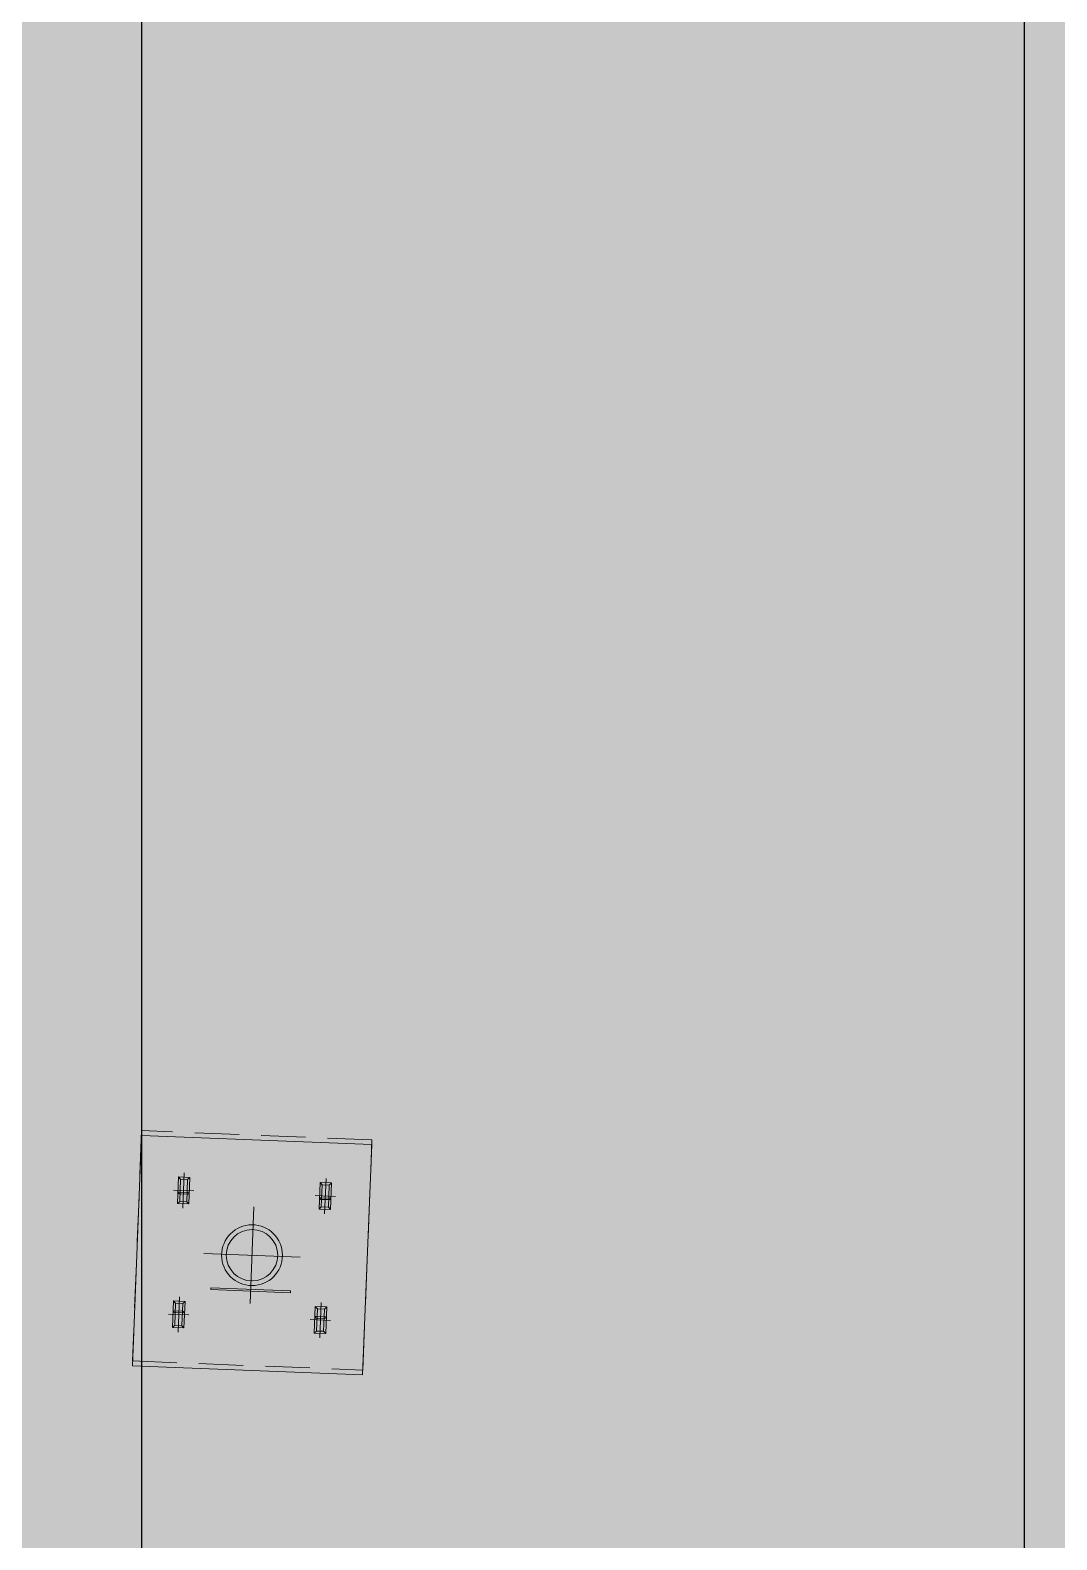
# Model space of a CAD drawing. Header units: millimetres. Extents: x 0 to 581027, y 0 to 6627194.
# Drawn here: x 580574.98 to 580586.56, y 6625997.39 to 6626014.42 of the extents above; entities that cross this region are included whole.
import ezdxf

# ---------------------------------------------------------------- set-up
doc = ezdxf.new("R2010")
doc.units = ezdxf.units.MM
doc.linetypes.add('HIDDEN', pattern=[0.375, 0.25, -0.125])
doc.layers.add('!_Defpoints', color=255, linetype='Continuous', plot=False)
doc.layers.add('soundings_diff', color=7, linetype='Continuous', true_color=0x000000)
doc.layers.add('tiff', color=7, linetype='Continuous')
doc.layers.add('tiff17.2', color=7, linetype='Continuous')
doc.layers.add('ГР_СЕТИ_колодцы', color=7, linetype='Continuous', lineweight=18)
picture_1 = doc.add_image_def('image2.tif', size_in_pixel=(3838, 2796))
picture_2 = doc.add_image_def('image3.tif', size_in_pixel=(3838, 2796))
picture_3 = doc.add_image_def('image4.tif', size_in_pixel=(2844, 2049))

msp = doc.modelspace()

# ---------------------------------------------------------------- hatches: boundary and pattern name
at = {"lineweight": 9, "ltscale": 100, "true_color": 0xfff0c2}
h = msp.add_hatch(color=254, dxfattribs=at)
h.dxf.hatch_style = 2
h.paths.add_polyline_path([(580727.588, 6626742.558), (580717.166, 6626733.127), (580710.807, 6626723.177), (580709.36, 6626717.184), (580707.292, 6626709.537), (580703.776, 6626704.784), (580699.226, 6626701.271), (580690.155, 6626697.331), (580636.08, 6626696.768), (580599.134, 6626698.451), (580373.73, 6626846.917), (580363.829, 6626831.885), (580598.306, 6626677.445), (580585.917, 6626364.308), (580584.976, 6626341.625), (580585.156, 6626341.618), (580585.116, 6626340.619), (580584.936, 6626340.626), (580583.837, 6626312.848), (580581.559, 6626255.293), (580581.739, 6626255.286), (580581.7, 6626254.286), (580581.52, 6626254.293), (580580.421, 6626226.515), (580580.6, 6626226.508), (580580.561, 6626225.509), (580580.381, 6626225.516), (580579.282, 6626197.738), (580579.462, 6626197.731), (580579.422, 6626196.731), (580579.242, 6626196.739), (580578.143, 6626168.96), (580578.323, 6626168.953), (580578.284, 6626167.954), (580578.103, 6626167.961), (580577.004, 6626140.183), (580577.184, 6626140.176), (580577.145, 6626139.176), (580576.965, 6626139.184), (580572.449, 6626025.073), (580572.629, 6626025.066), (580572.591, 6626024.062), (580572.409, 6626024.069), (580570.614, 6625978.709), (580570.794, 6625978.702), (580570.755, 6625977.703), (580570.575, 6625977.71), (580569.476, 6625949.932), (580569.655, 6625949.925), (580569.616, 6625948.925), (580596.119, 6625947.985), (580599.513, 6626023.802), (580601.791, 6626081.357), (580608.624, 6626254.022), (580612.746, 6626363.489), (580606.723, 6626363.815), (580606.699, 6626383.683), (580618.326, 6626677.556), (580635.728, 6626676.763), (580690.364, 6626677.332), (580698.122, 6626678.987), (580709.478, 6626683.919), (580718.201, 6626690.655), (580725.614, 6626700.676), (580728.737, 6626712.224), (580729.462, 6626715.227), (580732.575, 6626720.097), (580741.008, 6626727.729), (580744.852, 6626732.597), (580727.824, 6626742.869)])

# ---------------------------------------------------------------- linework, layer by layer
at = {"layer": '!_Defpoints', "color": 7, "lineweight": 5}
for p, q in [((580576.679, 6626001.457, 0), (580576.655, 6626001.483, 0)), ((580576.721, 6626001.531, 0), (580576.706, 6626001.131, 0)), ((580576.758, 6626001.454, 0), (580576.784, 6626001.478, 0)), ((580578.32, 6626001.467, 0), (580578.304, 6626001.068, 0)), ((580576.828, 6626001.326, 0), (580576.599, 6626001.335, 0)), ((580578.197, 6626001.272, 0), (580578.427, 6626001.263, 0)), ((580578.277, 6626001.394, 0), (580578.253, 6626001.42, 0)), ((580578.357, 6626001.391, 0), (580578.383, 6626001.415, 0)), ((580576.669, 6626001.207, 0), (580576.643, 6626001.183, 0)), ((580576.749, 6626001.204, 0), (580576.773, 6626001.178, 0)), ((580577.507, 6626001.144, 0), (580577.464, 6626000.055, 0)), ((580578.267, 6626001.144, 0), (580578.241, 6626001.12, 0)), ((580578.347, 6626001.141, 0), (580578.371, 6626001.115, 0)), ((580578.03, 6626000.578, 0), (580576.941, 6626000.621, 0)), ((580576.623, 6626000.058, 0), (580576.599, 6626000.084, 0)), ((580576.65, 6625999.732, 0), (580576.666, 6626000.132, 0)), ((580576.703, 6626000.055, 0), (580576.729, 6626000.079, 0)), ((580576.773, 6625999.927, 0), (580576.543, 6625999.936, 0)), ((580578.222, 6625999.995, 0), (580578.198, 6626000.021, 0)), ((580578.249, 6625999.669, 0), (580578.265, 6626000.068, 0)), ((580578.302, 6625999.992, 0), (580578.328, 6626000.016, 0)), ((580578.142, 6625999.873, 0), (580578.372, 6625999.864, 0))]:
    msp.add_line(p, q, dxfattribs=at)
at = {"layer": '!_Defpoints', "color": 7, "lineweight": 5, "extrusion": (-1.07511e-09, 9.85976e-10, 1), "elevation": 0}
for points in [[(580576.238, 6626001.95), (580578.836, 6626001.847), (580576.238, 6626001.95), (580576.135, 6625999.352), (580578.733, 6625999.249), (580578.836, 6626001.847)], [(580576.773, 6626001.178), (580576.643, 6626001.183), (580576.655, 6626001.483), (580576.784, 6626001.478)], [(580576.749, 6626001.204), (580576.669, 6626001.207), (580576.679, 6626001.457), (580576.758, 6626001.454)], [(580578.241, 6626001.12), (580578.371, 6626001.115), (580578.383, 6626001.415), (580578.253, 6626001.42)], [(580578.267, 6626001.144), (580578.347, 6626001.141), (580578.357, 6626001.391), (580578.277, 6626001.394)], [(580576.729, 6626000.079), (580576.599, 6626000.084), (580576.587, 6625999.785), (580576.717, 6625999.779)], [(580577.02, 6626000.233), (580577.92, 6626000.197), (580577.919, 6626000.177), (580577.02, 6626000.213)], [(580576.703, 6626000.055), (580576.623, 6626000.058), (580576.613, 6625999.809), (580576.693, 6625999.805)], [(580578.198, 6626000.021), (580578.328, 6626000.016), (580578.316, 6625999.716), (580578.186, 6625999.721)], [(580578.222, 6625999.995), (580578.302, 6625999.992), (580578.292, 6625999.742), (580578.212, 6625999.745)]]:
    msp.add_lwpolyline(points, close=True, dxfattribs=at)
for points in [[(580576.664, 6626001.312), (580576.762, 6626001.308, -1), (580576.761, 6626001.29), (580576.663, 6626001.294, -1)], [(580578.36, 6626001.245), (580578.263, 6626001.249, 1), (580578.262, 6626001.23), (580578.36, 6626001.227, 1)], [(580576.61, 6625999.954), (580576.708, 6625999.951, 1), (580576.709, 6625999.969), (580576.611, 6625999.973, 1)], [(580578.307, 6625999.887), (580578.209, 6625999.891, -1), (580578.21, 6625999.909), (580578.307, 6625999.906, -1)]]:
    msp.add_lwpolyline(points, format="xyb", close=True, dxfattribs=at)
at = {"layer": '!_Defpoints', "color": 7, "lineweight": 5}
for radius in [0.343, 0.29]:
    msp.add_circle((580577.485, 6626000.6, 0), radius, dxfattribs=at)
at = {"layer": 'ГР_СЕТИ_колодцы', "color": 7, "lineweight": 5}
for p, q in [((580576.613, 6625999.809, 0), (580576.587, 6625999.785, 0)), ((580576.693, 6625999.805, 0), (580576.717, 6625999.779, 0)), ((580578.212, 6625999.745, 0), (580578.186, 6625999.721, 0)), ((580578.292, 6625999.742, 0), (580578.316, 6625999.716, 0))]:
    msp.add_line(p, q, dxfattribs=at)
at = {"layer": 'ГР_СЕТИ_колодцы', "linetype": 'HIDDEN', "ltscale": 2, "elevation": 0}
msp.add_lwpolyline([(580576.24, 6626002.005), (580576.137, 6625999.407), (580578.735, 6625999.304), (580578.838, 6626001.902)], close=True, dxfattribs=at)

# ---------------------------------------------------------------- pictures from other files: only their frames are drawn
at = {"layer": 'soundings_diff', "color": 7, "true_color": 0xffffff}
image = msp.add_image(picture_3, insert=(580007.44, 6625621.283), size_in_units=(568.8, 409.8), dxfattribs=at)
image.dxf.flags = 7
at = {"layer": 'tiff', "color": 7, "true_color": 0xffffff}
image = msp.add_image(picture_1, insert=(580010.501, 6625614.779), size_in_units=(575.697, 419.398), dxfattribs=dict(at, brightness=70))
image.dxf.flags = 7
at = {"layer": 'tiff17.2', "color": 7, "true_color": 0xffffff}
image = msp.add_image(picture_2, insert=(580010.501, 6625614.779), size_in_units=(575.697, 419.398), dxfattribs=dict(at, brightness=70))
image.dxf.flags = 7

doc.saveas('drawing.dxf')
